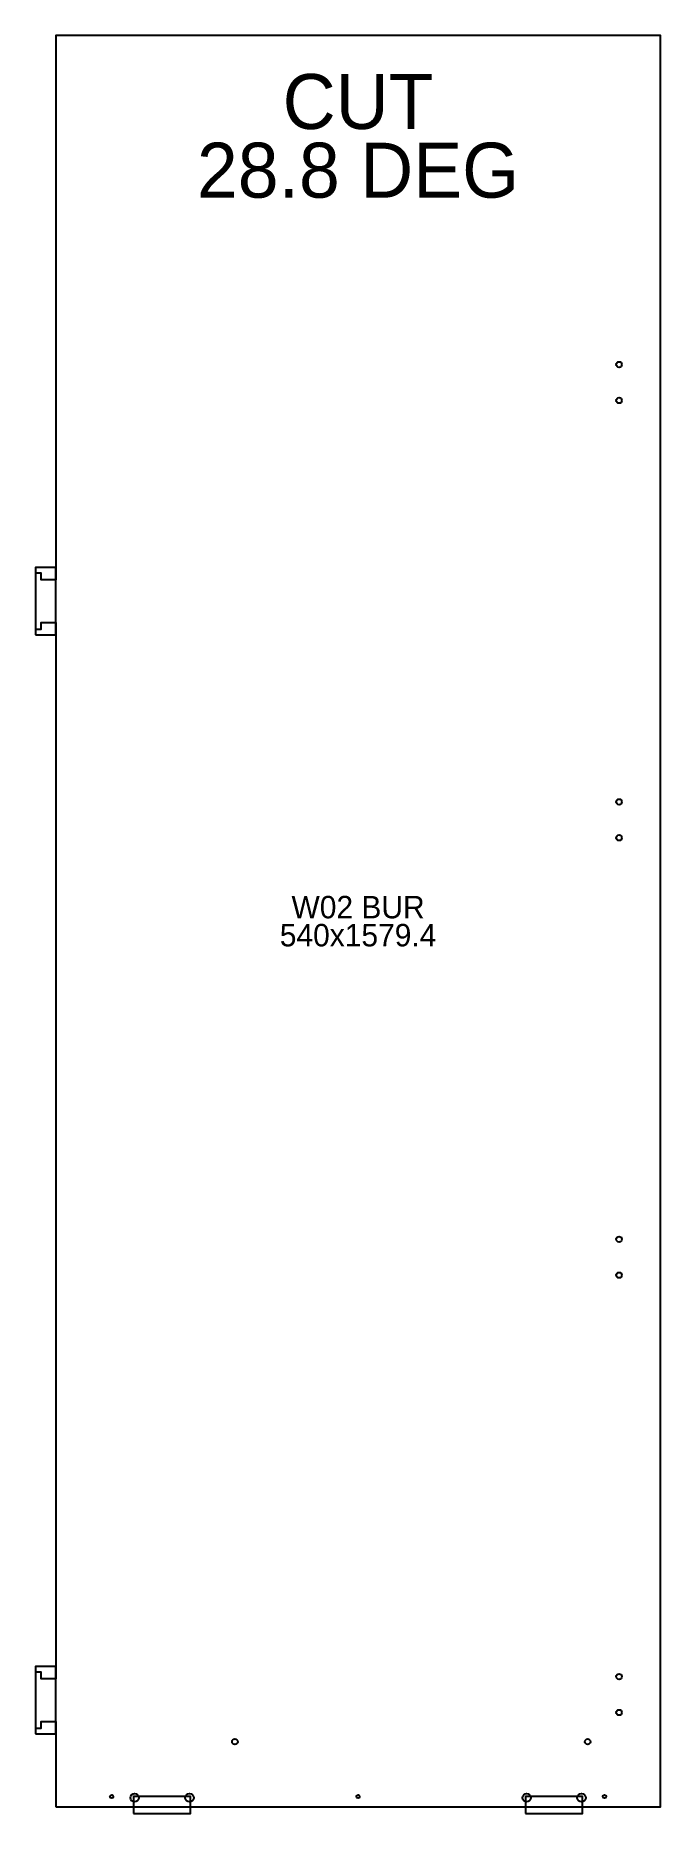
# Model space of a CAD drawing. Extents: x -18 to 540, y -6 to 1579.
import ezdxf
from ezdxf.enums import TextEntityAlignment as Align

# ---------------------------------------------------------------- set-up
doc = ezdxf.new("R2010")
doc.units = 0
for name, color, linetype in [('HINGES_5MM', 5, 'CONTINUOUS'), ('OUTLINE', 7, 'CONTINUOUS'), ('PUZZLE_DOG_BONES', 2, 'CONTINUOUS'), ('PUZZLE_HOLES_7_5MM', 3, 'CONTINUOUS'), ('PUZZLE_SOCKET', 1, 'CONTINUOUS'), ('SCREWS_3MM', 4, 'CONTINUOUS'), ('SHOE_RUNNER_5MM', 5, 'CONTINUOUS'), ('UNIT_NUMBER', 94, 'CONTINUOUS')]:
    doc.layers.add(name, color=color, linetype=linetype)

msp = doc.modelspace()

# ---------------------------------------------------------------- linework, layer by layer
at = {"layer": 'HINGES_5MM'}
for centre in [(503, 1286), (503, 1254), (503, 896), (503, 864), (503, 506), (503, 474), (503, 116), (503, 84)]:
    msp.add_circle(centre, 2.5, dxfattribs=at)
at = {"layer": 'OUTLINE'}
msp.add_lwpolyline([(0, 0), (540, 0), (540, 1579.3571), (0, 1579.3571), (0, 1100), (0, 1094), (-13, 1094), (-13, 1100), (-18, 1100), (-18, 1050), (-13, 1050), (-13, 1056), (0, 1056), (0, 1050), (0, 120), (0, 114), (-13, 114), (-13, 120), (-18, 120), (-18, 70), (-13, 70), (-13, 76), (0, 76), (0, 70)], close=True, dxfattribs=at)
at = {"layer": 'PUZZLE_DOG_BONES'}
for points in [[(-18, 1045), (0, 1045), (0, 1105), (-18, 1105)], [(-18, 65), (0, 65), (0, 125), (-18, 125)]]:
    msp.add_lwpolyline(points, close=True, dxfattribs=at)
at = {"layer": 'PUZZLE_HOLES_7_5MM'}
for centre in [(70.5, 8), (119.5, 8), (420.5, 8), (469.5, 8)]:
    msp.add_circle(centre, 3.75, dxfattribs=at)
at = {"layer": 'PUZZLE_SOCKET'}
for points in [[(69.5, -6), (120.5, -6), (120.5, 9), (69.5, 9)], [(419.5, -6), (470.5, -6), (470.5, 9), (419.5, 9)]]:
    msp.add_lwpolyline(points, close=True, dxfattribs=at)
at = {"layer": 'SCREWS_3MM'}
for centre in [(50, 9), (270, 9), (490, 9)]:
    msp.add_circle(centre, 1.5, dxfattribs=at)
at = {"layer": 'SHOE_RUNNER_5MM'}
for centre in [(160, 58), (475, 58)]:
    msp.add_circle(centre, 2.5, dxfattribs=at)

# ---------------------------------------------------------------- texts
at = {"layer": 'UNIT_NUMBER'}
for s, height, p in [('CUT', 49, (270, 1520.5571)), ('28.8 DEG', 49, (270, 1459.3071)), ('W02 BUR', 20, (270, 802.1785)), ('540x1579.4', 20, (270, 777.1785))]:
    msp.add_text(s, height=height, dxfattribs=at).set_placement(p, align=Align.MIDDLE_CENTER)

doc.saveas('drawing.dxf')
